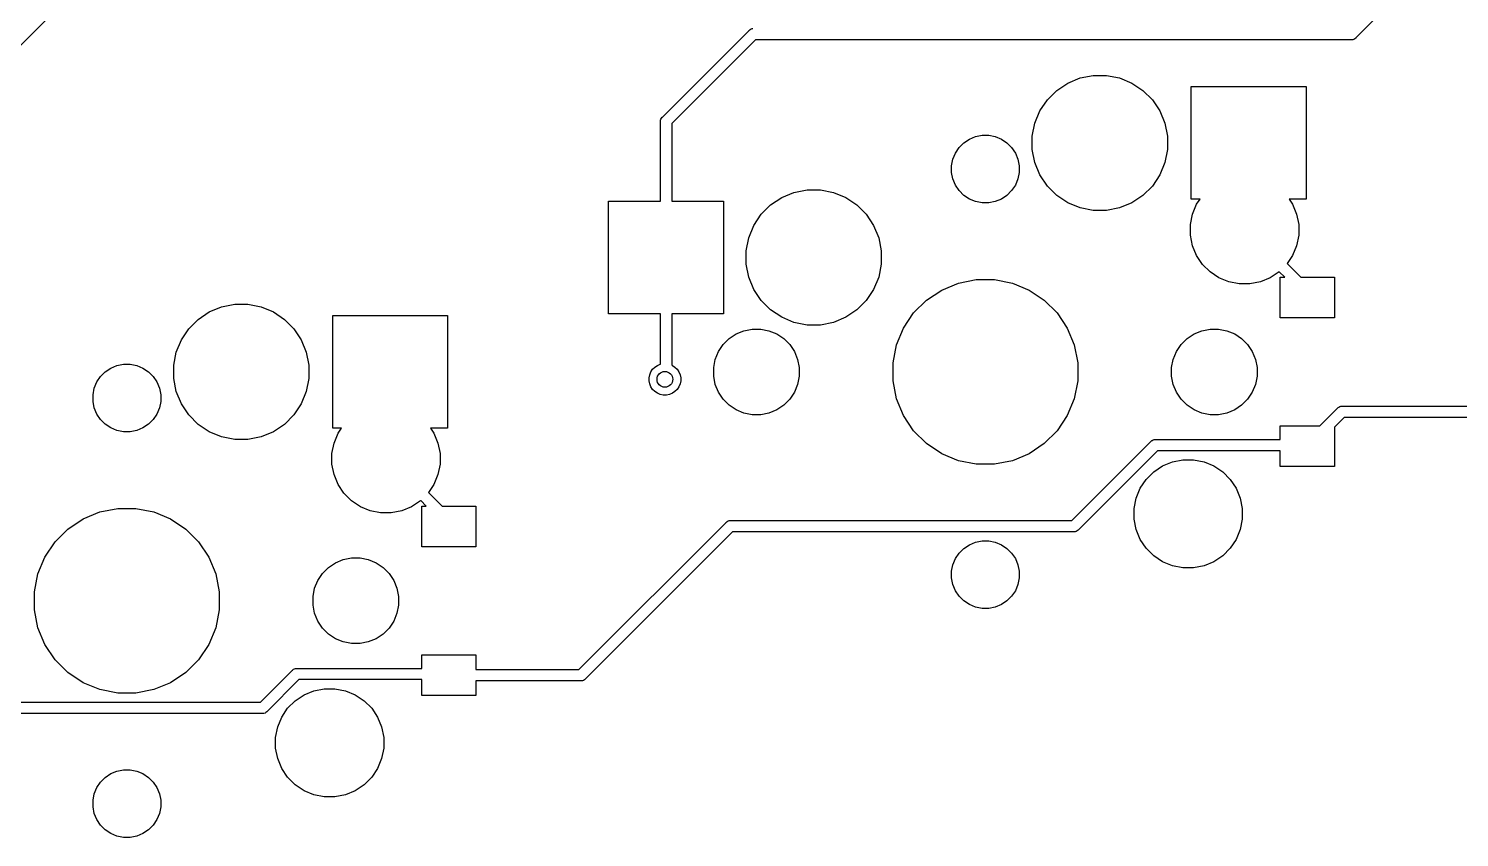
# Model space of a CAD drawing. Extents: x 70 to 347, y -163 to -55.
# Drawn here: x 235.12 to 266.86, y -95.5 to -77.55 of the extents above; entities that cross this region are included whole.
import ezdxf

# ---------------------------------------------------------------- set-up
doc = ezdxf.new("R2010")
doc.units = 0
doc.layers.add('BLACK', color=7, linetype='CONTINUOUS')

msp = doc.modelspace()

# ---------------------------------------------------------------- linework, layer by layer
at = {"layer": 'BLACK', "linetype": 'CONTINUOUS'}
for p, q in [((269.664, -72.6587), (264.566, -77.7573)), ((235.512, -77.3482), (230.337, -82.524)), ((249.178, -79.5125), (251.101, -77.5891)), ((251.101, -77.5891), (251.105, -77.5844)), ((251.105, -77.5844), (251.11, -77.5805)), ((251.11, -77.5805), (251.124, -77.5688)), ((251.11, -77.5805), (251.11, -77.5805)), ((251.124, -77.5688), (251.146, -77.5572)), ((251.124, -77.5688), (251.124, -77.5688)), ((251.124, -77.5688), (251.124, -77.5688)), ((251.146, -77.5572), (251.169, -77.55)), ((251.169, -77.55), (251.187, -77.5482)), ((264.543, -77.7776), (264.521, -77.7892)), ((264.562, -77.762), (264.543, -77.7776)), ((264.566, -77.7573), (264.562, -77.762)), ((251.245, -77.7982), (249.387, -79.657)), ((264.467, -77.7982), (251.245, -77.7982)), ((264.473, -77.7988), (264.467, -77.7982)), ((264.479, -77.7982), (264.473, -77.7988)), ((264.498, -77.7964), (264.479, -77.7982)), ((264.479, -77.7982), (264.479, -77.7982)), ((264.521, -77.7892), (264.498, -77.7964)), ((258.176, -78.7569), (258.449, -78.6438)), ((258.449, -78.6438), (258.739, -78.5862)), ((258.739, -78.5862), (259.034, -78.5862)), ((259.034, -78.5862), (259.324, -78.6438)), ((259.324, -78.6438), (259.597, -78.7569)), ((257.721, -79.13), (257.93, -78.9211)), ((257.93, -78.9211), (258.176, -78.7569)), ((259.597, -78.7569), (259.843, -78.9211)), ((259.843, -78.9211), (260.052, -79.13)), ((260.914, -81.3362), (260.914, -78.8362)), ((260.914, -78.8362), (263.464, -78.8362)), ((263.464, -78.8362), (263.464, -81.3362)), ((257.557, -79.3757), (257.721, -79.13)), ((260.052, -79.13), (260.216, -79.3757)), ((249.136, -79.6052), (249.137, -79.5991)), ((249.137, -79.6113), (249.136, -79.6052)), ((249.137, -79.5991), (249.138, -79.5807)), ((249.137, -79.5991), (249.137, -79.5991)), ((249.137, -81.3762), (249.137, -79.6113)), ((249.138, -79.5807), (249.146, -79.5571)), ((249.146, -79.5571), (249.157, -79.5354)), ((249.157, -79.5354), (249.173, -79.5164)), ((249.173, -79.5164), (249.178, -79.5125)), ((249.387, -79.657), (249.387, -81.3762)), ((257.387, -79.9385), (257.444, -79.6487)), ((257.444, -79.6487), (257.557, -79.3757)), ((260.216, -79.3757), (260.329, -79.6487)), ((260.329, -79.6487), (260.387, -79.9385)), ((255.991, -80.0016), (256.128, -79.945)), ((256.128, -79.945), (256.273, -79.9162)), ((256.273, -79.9162), (256.42, -79.9162)), ((256.42, -79.9162), (256.565, -79.945)), ((256.565, -79.945), (256.702, -80.0016)), ((257.387, -80.2339), (257.387, -79.9385)), ((260.387, -79.9385), (260.387, -80.2339)), ((255.625, -80.4474), (255.682, -80.3109)), ((255.682, -80.3109), (255.764, -80.1881)), ((255.764, -80.1881), (255.868, -80.0836)), ((255.868, -80.0836), (255.991, -80.0016)), ((256.702, -80.0016), (256.825, -80.0836)), ((256.825, -80.0836), (256.929, -80.1881)), ((256.929, -80.1881), (257.011, -80.3109)), ((257.011, -80.3109), (257.068, -80.4474)), ((257.444, -80.5237), (257.387, -80.2339)), ((260.387, -80.2339), (260.329, -80.5237)), ((255.597, -80.5923), (255.625, -80.4474)), ((255.597, -80.7401), (255.597, -80.5923)), ((257.068, -80.4474), (257.097, -80.5923)), ((257.097, -80.5923), (257.097, -80.7401)), ((257.557, -80.7967), (257.444, -80.5237)), ((260.329, -80.5237), (260.216, -80.7967)), ((255.625, -80.885), (255.597, -80.7401)), ((255.682, -81.0215), (255.625, -80.885)), ((257.068, -80.885), (257.011, -81.0215)), ((257.097, -80.7401), (257.068, -80.885)), ((257.721, -81.0424), (257.557, -80.7967)), ((260.216, -80.7967), (260.052, -81.0424)), ((251.826, -81.2969), (252.099, -81.1838)), ((252.099, -81.1838), (252.389, -81.1262)), ((252.389, -81.1262), (252.684, -81.1262)), ((252.684, -81.1262), (252.974, -81.1838)), ((252.974, -81.1838), (253.247, -81.2969)), ((255.764, -81.1443), (255.682, -81.0215)), ((255.868, -81.2488), (255.764, -81.1443)), ((255.991, -81.3308), (255.868, -81.2488)), ((256.825, -81.2488), (256.702, -81.3308)), ((256.929, -81.1443), (256.825, -81.2488)), ((257.011, -81.0215), (256.929, -81.1443)), ((257.93, -81.2513), (257.721, -81.0424)), ((258.176, -81.4155), (257.93, -81.2513)), ((259.843, -81.2513), (259.597, -81.4155)), ((260.052, -81.0424), (259.843, -81.2513)), ((247.987, -83.8762), (247.987, -81.3762)), ((247.987, -81.3762), (249.137, -81.3762)), ((249.387, -81.3762), (250.537, -81.3762)), ((250.537, -81.3762), (250.537, -83.8762)), ((251.371, -81.67), (251.58, -81.4611)), ((251.58, -81.4611), (251.826, -81.2969)), ((253.247, -81.2969), (253.493, -81.4611)), ((253.493, -81.4611), (253.702, -81.67)), ((256.128, -81.3874), (255.991, -81.3308)), ((256.273, -81.4162), (256.128, -81.3874)), ((256.42, -81.4162), (256.273, -81.4162)), ((256.565, -81.3874), (256.42, -81.4162)), ((256.702, -81.3308), (256.565, -81.3874)), ((258.449, -81.5286), (258.176, -81.4155)), ((258.739, -81.5862), (258.449, -81.5286)), ((259.034, -81.5862), (258.739, -81.5862)), ((259.324, -81.5286), (259.034, -81.5862)), ((259.597, -81.4155), (259.324, -81.5286)), ((261.108, -81.3362), (260.914, -81.3362)), ((260.943, -81.6662), (261.033, -81.4478)), ((261.033, -81.4478), (261.108, -81.3362)), ((263.464, -81.3362), (263.085, -81.3362)), ((263.085, -81.3362), (263.16, -81.4478)), ((263.16, -81.4478), (263.25, -81.6662)), ((251.207, -81.9157), (251.371, -81.67)), ((253.702, -81.67), (253.866, -81.9157)), ((260.897, -81.898), (260.943, -81.6662)), ((260.897, -82.1344), (260.897, -81.898)), ((263.25, -81.6662), (263.297, -81.898)), ((263.297, -81.898), (263.297, -82.1344)), ((251.037, -82.4785), (251.094, -82.1887)), ((251.094, -82.1887), (251.207, -81.9157)), ((253.866, -81.9157), (253.979, -82.1887)), ((253.979, -82.1887), (254.037, -82.4785)), ((260.943, -82.3662), (260.897, -82.1344)), ((263.297, -82.1344), (263.25, -82.3662)), ((251.037, -82.7739), (251.037, -82.4785)), ((254.037, -82.4785), (254.037, -82.7739)), ((261.033, -82.5846), (260.943, -82.3662)), ((263.25, -82.3662), (263.16, -82.5846)), ((251.094, -83.0637), (251.037, -82.7739)), ((254.037, -82.7739), (253.979, -83.0637)), ((261.164, -82.7812), (261.033, -82.5846)), ((261.332, -82.9483), (261.164, -82.7812)), ((263.16, -82.5846), (263.04, -82.7641)), ((263.04, -82.7641), (263.342, -83.0662)), ((251.207, -83.3367), (251.094, -83.0637)), ((253.979, -83.0637), (253.866, -83.3367)), ((255.749, -83.195), (256.145, -83.1162)), ((256.145, -83.1162), (256.549, -83.1162)), ((256.549, -83.1162), (256.945, -83.195)), ((261.528, -83.0796), (261.332, -82.9483)), ((261.747, -83.1701), (261.528, -83.0796)), ((261.978, -83.2162), (261.747, -83.1701)), ((262.447, -83.1701), (262.215, -83.2162)), ((262.665, -83.0796), (262.447, -83.1701)), ((262.862, -82.9483), (262.665, -83.0796)), ((262.866, -82.9437), (262.862, -82.9483)), ((262.989, -83.0662), (262.866, -82.9437)), ((262.89, -83.9662), (262.89, -83.0662)), ((262.89, -83.0662), (262.989, -83.0662)), ((263.342, -83.0662), (264.09, -83.0662)), ((264.09, -83.0662), (264.09, -83.9662)), ((251.371, -83.5824), (251.207, -83.3367)), ((253.866, -83.3367), (253.702, -83.5824)), ((255.04, -83.5739), (255.376, -83.3495)), ((255.376, -83.3495), (255.749, -83.195)), ((256.945, -83.195), (257.318, -83.3495)), ((257.318, -83.3495), (257.653, -83.5739)), ((262.215, -83.2162), (261.978, -83.2162)), ((239.126, -83.8369), (239.399, -83.7238)), ((239.399, -83.7238), (239.689, -83.6662)), ((239.689, -83.6662), (239.984, -83.6662)), ((239.984, -83.6662), (240.274, -83.7238)), ((240.274, -83.7238), (240.547, -83.8369)), ((251.58, -83.7913), (251.371, -83.5824)), ((251.826, -83.9555), (251.58, -83.7913)), ((253.493, -83.7913), (253.247, -83.9555)), ((253.702, -83.5824), (253.493, -83.7913)), ((254.754, -83.8594), (255.04, -83.5739)), ((257.653, -83.5739), (257.939, -83.8594)), ((238.671, -84.21), (238.88, -84.0011)), ((238.88, -84.0011), (239.126, -83.8369)), ((240.547, -83.8369), (240.793, -84.0011)), ((240.793, -84.0011), (241.002, -84.21)), ((241.864, -86.4162), (241.864, -83.9162)), ((241.864, -83.9162), (244.414, -83.9162)), ((244.414, -83.9162), (244.414, -86.4162)), ((249.137, -83.8762), (247.987, -83.8762)), ((249.137, -84.9939), (249.137, -83.8762)), ((250.537, -83.8762), (249.387, -83.8762)), ((249.387, -83.8762), (249.387, -85.0154)), ((252.099, -84.0686), (251.826, -83.9555)), ((252.389, -84.1262), (252.099, -84.0686)), ((252.684, -84.1262), (252.389, -84.1262)), ((252.974, -84.0686), (252.684, -84.1262)), ((253.247, -83.9555), (252.974, -84.0686)), ((254.53, -84.1952), (254.754, -83.8594)), ((257.939, -83.8594), (258.163, -84.1952)), ((264.09, -83.9662), (262.89, -83.9662)), ((238.507, -84.4557), (238.671, -84.21)), ((241.002, -84.21), (241.166, -84.4557)), ((250.529, -84.5606), (250.661, -84.4283)), ((250.661, -84.4283), (250.817, -84.3243)), ((250.817, -84.3243), (250.989, -84.2527)), ((250.989, -84.2527), (251.173, -84.2162)), ((251.173, -84.2162), (251.36, -84.2162)), ((251.36, -84.2162), (251.544, -84.2527)), ((251.544, -84.2527), (251.717, -84.3243)), ((251.717, -84.3243), (251.872, -84.4283)), ((251.872, -84.4283), (252.005, -84.5606)), ((254.375, -84.5682), (254.53, -84.1952)), ((258.163, -84.1952), (258.318, -84.5682)), ((260.689, -84.5606), (260.821, -84.4283)), ((260.821, -84.4283), (260.977, -84.3243)), ((260.977, -84.3243), (261.149, -84.2527)), ((261.149, -84.2527), (261.333, -84.2162)), ((261.333, -84.2162), (261.52, -84.2162)), ((261.52, -84.2162), (261.704, -84.2527)), ((261.704, -84.2527), (261.877, -84.3243)), ((261.877, -84.3243), (262.032, -84.4283)), ((262.032, -84.4283), (262.165, -84.5606)), ((238.337, -85.0185), (238.394, -84.7287)), ((238.394, -84.7287), (238.507, -84.4557)), ((241.166, -84.4557), (241.279, -84.7287)), ((241.279, -84.7287), (241.337, -85.0185)), ((250.353, -84.8891), (250.425, -84.7162)), ((250.425, -84.7162), (250.529, -84.5606)), ((252.005, -84.5606), (252.108, -84.7162)), ((252.108, -84.7162), (252.18, -84.8891)), ((254.297, -84.9643), (254.375, -84.5682)), ((258.318, -84.5682), (258.397, -84.9643)), ((260.513, -84.8891), (260.585, -84.7162)), ((260.585, -84.7162), (260.689, -84.5606)), ((262.165, -84.5606), (262.268, -84.7162)), ((262.268, -84.7162), (262.34, -84.8891)), ((236.941, -85.0816), (237.078, -85.025)), ((237.078, -85.025), (237.223, -84.9962)), ((237.223, -84.9962), (237.37, -84.9962)), ((237.37, -84.9962), (237.515, -85.025)), ((237.515, -85.025), (237.652, -85.0816)), ((238.337, -85.3139), (238.337, -85.0185)), ((241.337, -85.0185), (241.337, -85.3139)), ((248.963, -85.1082), (249.011, -85.0594)), ((249.011, -85.0594), (249.069, -85.0211)), ((249.069, -85.0211), (249.133, -84.9948)), ((249.133, -84.9948), (249.137, -84.9939)), ((249.387, -85.0154), (249.4, -85.0211)), ((249.4, -85.0211), (249.458, -85.0594)), ((249.458, -85.0594), (249.506, -85.1082)), ((250.317, -85.0726), (250.353, -84.8891)), ((250.317, -85.2598), (250.317, -85.0726)), ((252.18, -84.8891), (252.217, -85.0726)), ((252.217, -85.0726), (252.217, -85.2598)), ((254.297, -85.3681), (254.297, -84.9643)), ((258.397, -84.9643), (258.397, -85.3681)), ((260.477, -85.0726), (260.513, -84.8891)), ((260.477, -85.2598), (260.477, -85.0726)), ((262.34, -84.8891), (262.377, -85.0726)), ((262.377, -85.0726), (262.377, -85.2598)), ((236.575, -85.5274), (236.632, -85.3909)), ((236.632, -85.3909), (236.714, -85.2681)), ((236.714, -85.2681), (236.818, -85.1636)), ((236.818, -85.1636), (236.941, -85.0816)), ((237.652, -85.0816), (237.775, -85.1636)), ((237.775, -85.1636), (237.879, -85.2681)), ((237.879, -85.2681), (237.961, -85.3909)), ((237.961, -85.3909), (238.018, -85.5274)), ((238.394, -85.6037), (238.337, -85.3139)), ((241.337, -85.3139), (241.279, -85.6037)), ((248.885, -85.2968), (248.898, -85.2292)), ((248.885, -85.3658), (248.885, -85.2968)), ((248.898, -85.4334), (248.885, -85.3658)), ((248.898, -85.2292), (248.924, -85.1655)), ((248.924, -85.1655), (248.963, -85.1082)), ((249.506, -85.1082), (249.545, -85.1655)), ((249.545, -85.1655), (249.571, -85.2292)), ((249.571, -85.2292), (249.585, -85.2968)), ((249.585, -85.3658), (249.571, -85.4334)), ((249.585, -85.2968), (249.585, -85.3658)), ((250.353, -85.4433), (250.317, -85.2598)), ((252.217, -85.2598), (252.18, -85.4433)), ((254.375, -85.7642), (254.297, -85.3681)), ((258.397, -85.3681), (258.318, -85.7642)), ((260.513, -85.4433), (260.477, -85.2598)), ((262.377, -85.2598), (262.34, -85.4433)), ((236.547, -85.6723), (236.575, -85.5274)), ((236.547, -85.8201), (236.547, -85.6723)), ((238.018, -85.5274), (238.047, -85.6723)), ((238.047, -85.6723), (238.047, -85.8201)), ((238.507, -85.8767), (238.394, -85.6037)), ((241.279, -85.6037), (241.166, -85.8767)), ((248.924, -85.4971), (248.898, -85.4334)), ((248.963, -85.5544), (248.924, -85.4971)), ((249.011, -85.6032), (248.963, -85.5544)), ((249.069, -85.6415), (249.011, -85.6032)), ((249.133, -85.6679), (249.069, -85.6415)), ((249.2, -85.6813), (249.133, -85.6679)), ((249.269, -85.6813), (249.2, -85.6813)), ((249.337, -85.6679), (249.269, -85.6813)), ((249.4, -85.6415), (249.337, -85.6679)), ((249.458, -85.6032), (249.4, -85.6415)), ((249.506, -85.5544), (249.458, -85.6032)), ((249.545, -85.4971), (249.506, -85.5544)), ((249.571, -85.4334), (249.545, -85.4971)), ((250.425, -85.6162), (250.353, -85.4433)), ((250.529, -85.7718), (250.425, -85.6162)), ((252.108, -85.6162), (252.005, -85.7718)), ((252.18, -85.4433), (252.108, -85.6162)), ((260.585, -85.6162), (260.513, -85.4433)), ((260.689, -85.7718), (260.585, -85.6162)), ((262.268, -85.6162), (262.165, -85.7718)), ((262.34, -85.4433), (262.268, -85.6162)), ((236.575, -85.965), (236.547, -85.8201)), ((236.632, -86.1015), (236.575, -85.965)), ((238.018, -85.965), (237.961, -86.1015)), ((238.047, -85.8201), (238.018, -85.965)), ((238.671, -86.1224), (238.507, -85.8767)), ((241.166, -85.8767), (241.002, -86.1224)), ((250.661, -85.9041), (250.529, -85.7718)), ((250.817, -86.0081), (250.661, -85.9041)), ((250.989, -86.0797), (250.817, -86.0081)), ((251.717, -86.0081), (251.544, -86.0797)), ((251.872, -85.9041), (251.717, -86.0081)), ((252.005, -85.7718), (251.872, -85.9041)), ((254.53, -86.1372), (254.375, -85.7642)), ((258.318, -85.7642), (258.163, -86.1372)), ((260.821, -85.9041), (260.689, -85.7718)), ((260.977, -86.0081), (260.821, -85.9041)), ((261.149, -86.0797), (260.977, -86.0081)), ((261.877, -86.0081), (261.704, -86.0797)), ((262.032, -85.9041), (261.877, -86.0081)), ((262.165, -85.7718), (262.032, -85.9041)), ((263.764, -86.3662), (264.163, -85.9672)), ((264.163, -85.9672), (264.167, -85.9624)), ((264.167, -85.9624), (264.171, -85.9585)), ((264.171, -85.9585), (264.186, -85.9468)), ((264.186, -85.9468), (264.207, -85.9352)), ((264.207, -85.9352), (264.231, -85.928)), ((264.231, -85.928), (264.249, -85.9262)), ((264.249, -85.9262), (264.255, -85.9256)), ((264.249, -85.9262), (264.249, -85.9262)), ((264.255, -85.9256), (264.261, -85.9262)), ((264.261, -85.9262), (277.313, -85.9262)), ((236.714, -86.2243), (236.632, -86.1015)), ((236.818, -86.3288), (236.714, -86.2243)), ((236.941, -86.4108), (236.818, -86.3288)), ((237.775, -86.3288), (237.652, -86.4108)), ((237.879, -86.2243), (237.775, -86.3288)), ((237.961, -86.1015), (237.879, -86.2243)), ((238.88, -86.3313), (238.671, -86.1224)), ((239.126, -86.4955), (238.88, -86.3313)), ((240.793, -86.3313), (240.547, -86.4955)), ((241.002, -86.1224), (240.793, -86.3313)), ((251.173, -86.1162), (250.989, -86.0797)), ((251.36, -86.1162), (251.173, -86.1162)), ((251.544, -86.0797), (251.36, -86.1162)), ((254.754, -86.473), (254.53, -86.1372)), ((258.163, -86.1372), (257.939, -86.473)), ((261.333, -86.1162), (261.149, -86.0797)), ((261.52, -86.1162), (261.333, -86.1162)), ((261.704, -86.0797), (261.52, -86.1162)), ((264.307, -86.1762), (264.09, -86.393)), ((277.358, -86.1762), (264.307, -86.1762)), ((237.078, -86.4674), (236.941, -86.4108)), ((237.223, -86.4962), (237.078, -86.4674)), ((237.37, -86.4962), (237.223, -86.4962)), ((237.515, -86.4674), (237.37, -86.4962)), ((237.652, -86.4108), (237.515, -86.4674)), ((239.399, -86.6086), (239.126, -86.4955)), ((239.689, -86.6662), (239.399, -86.6086)), ((239.984, -86.6662), (239.689, -86.6662)), ((240.274, -86.6086), (239.984, -86.6662)), ((240.547, -86.4955), (240.274, -86.6086)), ((242.058, -86.4162), (241.864, -86.4162)), ((241.893, -86.7462), (241.983, -86.5278)), ((241.983, -86.5278), (242.058, -86.4162)), ((244.414, -86.4162), (244.035, -86.4162)), ((244.035, -86.4162), (244.11, -86.5278)), ((244.11, -86.5278), (244.2, -86.7462)), ((255.04, -86.7585), (254.754, -86.473)), ((257.939, -86.473), (257.653, -86.7585)), ((260.09, -86.668), (260.108, -86.6662)), ((260.108, -86.6662), (260.115, -86.6656)), ((260.108, -86.6662), (260.108, -86.6662)), ((260.115, -86.6656), (260.121, -86.6662)), ((260.121, -86.6662), (262.89, -86.6662)), ((262.89, -86.6662), (262.89, -86.3662)), ((262.89, -86.3662), (263.764, -86.3662)), ((264.09, -86.393), (264.09, -87.2662)), ((241.847, -86.978), (241.893, -86.7462)), ((241.847, -87.2144), (241.847, -86.978)), ((244.2, -86.7462), (244.247, -86.978)), ((244.247, -86.978), (244.247, -87.2144)), ((255.376, -86.9829), (255.04, -86.7585)), ((255.749, -87.1374), (255.376, -86.9829)), ((257.318, -86.9829), (256.945, -87.1374)), ((257.653, -86.7585), (257.318, -86.9829)), ((258.263, -88.4662), (260.022, -86.7071)), ((260.166, -86.9162), (258.407, -88.6752)), ((260.022, -86.7071), (260.026, -86.7024)), ((260.026, -86.7024), (260.031, -86.6985)), ((260.031, -86.6985), (260.042, -86.6888)), ((260.031, -86.6985), (260.031, -86.6985)), ((260.042, -86.6888), (260.045, -86.6868)), ((260.045, -86.6868), (260.067, -86.6752)), ((260.067, -86.6752), (260.09, -86.668)), ((262.89, -86.9162), (260.166, -86.9162)), ((262.89, -87.2662), (262.89, -86.9162)), ((241.893, -87.4462), (241.847, -87.2144)), ((244.247, -87.2144), (244.2, -87.4462)), ((256.145, -87.2162), (255.749, -87.1374)), ((256.549, -87.2162), (256.145, -87.2162)), ((256.945, -87.1374), (256.549, -87.2162)), ((260.082, -87.3841), (260.278, -87.2528)), ((260.278, -87.2528), (260.497, -87.1623)), ((260.497, -87.1623), (260.728, -87.1162)), ((260.728, -87.1162), (260.965, -87.1162)), ((260.965, -87.1162), (261.197, -87.1623)), ((261.197, -87.1623), (261.415, -87.2528)), ((261.415, -87.2528), (261.612, -87.3841)), ((264.09, -87.2662), (262.89, -87.2662)), ((241.983, -87.6646), (241.893, -87.4462)), ((244.2, -87.4462), (244.11, -87.6646)), ((259.783, -87.7478), (259.914, -87.5512)), ((259.914, -87.5512), (260.082, -87.3841)), ((261.612, -87.3841), (261.779, -87.5512)), ((261.779, -87.5512), (261.91, -87.7478)), ((242.114, -87.8612), (241.983, -87.6646)), ((242.282, -88.0283), (242.114, -87.8612)), ((244.11, -87.6646), (243.99, -87.8441)), ((243.99, -87.8441), (244.292, -88.1462)), ((259.693, -87.9662), (259.783, -87.7478)), ((261.91, -87.7478), (262, -87.9662)), ((236.699, -88.275), (237.095, -88.1962)), ((237.095, -88.1962), (237.499, -88.1962)), ((237.499, -88.1962), (237.895, -88.275)), ((242.478, -88.1596), (242.282, -88.0283)), ((242.697, -88.2501), (242.478, -88.1596)), ((242.928, -88.2962), (242.697, -88.2501)), ((243.397, -88.2501), (243.165, -88.2962)), ((243.615, -88.1596), (243.397, -88.2501)), ((243.812, -88.0283), (243.615, -88.1596)), ((243.816, -88.0237), (243.812, -88.0283)), ((243.939, -88.1462), (243.816, -88.0237)), ((243.84, -89.0462), (243.84, -88.1462)), ((243.84, -88.1462), (243.939, -88.1462)), ((244.292, -88.1462), (245.04, -88.1462)), ((245.04, -88.1462), (245.04, -89.0462)), ((259.647, -88.198), (259.693, -87.9662)), ((259.647, -88.4344), (259.647, -88.198)), ((262, -87.9662), (262.047, -88.198)), ((262.047, -88.198), (262.047, -88.4344)), ((235.99, -88.6539), (236.326, -88.4295)), ((236.326, -88.4295), (236.699, -88.275)), ((237.895, -88.275), (238.268, -88.4295)), ((238.268, -88.4295), (238.603, -88.6539)), ((243.165, -88.2962), (242.928, -88.2962)), ((247.327, -91.7712), (250.591, -88.5071)), ((250.591, -88.5071), (250.595, -88.5024)), ((250.595, -88.5024), (250.6, -88.4985)), ((250.6, -88.4985), (250.612, -88.4881)), ((250.6, -88.4985), (250.6, -88.4985)), ((250.612, -88.4881), (250.614, -88.4868)), ((250.614, -88.4868), (250.636, -88.4752)), ((250.636, -88.4752), (250.659, -88.468)), ((250.659, -88.468), (250.678, -88.4662)), ((250.678, -88.4662), (250.684, -88.4656)), ((250.678, -88.4662), (250.678, -88.4662)), ((250.684, -88.4656), (250.69, -88.4662)), ((250.69, -88.4662), (258.263, -88.4662)), ((259.693, -88.6662), (259.647, -88.4344)), ((262.047, -88.4344), (262, -88.6662)), ((235.704, -88.9394), (235.99, -88.6539)), ((238.603, -88.6539), (238.889, -88.9394)), ((250.736, -88.7162), (247.472, -91.9802)), ((258.308, -88.7162), (250.736, -88.7162)), ((258.315, -88.7168), (258.308, -88.7162)), ((258.321, -88.7162), (258.315, -88.7168)), ((258.339, -88.7144), (258.321, -88.7162)), ((258.321, -88.7162), (258.321, -88.7162)), ((258.363, -88.7072), (258.339, -88.7144)), ((258.384, -88.6956), (258.363, -88.7072)), ((258.403, -88.68), (258.384, -88.6956)), ((258.407, -88.6752), (258.403, -88.68)), ((259.783, -88.8846), (259.693, -88.6662)), ((259.914, -89.0812), (259.783, -88.8846)), ((261.91, -88.8846), (261.779, -89.0812)), ((262, -88.6662), (261.91, -88.8846)), ((235.48, -89.2752), (235.704, -88.9394)), ((238.889, -88.9394), (239.113, -89.2752)), ((245.04, -89.0462), (243.84, -89.0462)), ((255.682, -89.3109), (255.764, -89.1881)), ((255.764, -89.1881), (255.868, -89.0836)), ((255.868, -89.0836), (255.991, -89.0016)), ((255.991, -89.0016), (256.128, -88.945)), ((256.128, -88.945), (256.273, -88.9162)), ((256.273, -88.9162), (256.42, -88.9162)), ((256.42, -88.9162), (256.565, -88.945)), ((256.565, -88.945), (256.702, -89.0016)), ((256.702, -89.0016), (256.825, -89.0836)), ((256.825, -89.0836), (256.929, -89.1881)), ((256.929, -89.1881), (257.011, -89.3109)), ((260.082, -89.2483), (259.914, -89.0812)), ((261.779, -89.0812), (261.612, -89.2483)), ((235.325, -89.6482), (235.48, -89.2752)), ((239.113, -89.2752), (239.268, -89.6482)), ((241.639, -89.6406), (241.771, -89.5083)), ((241.771, -89.5083), (241.927, -89.4043)), ((241.927, -89.4043), (242.099, -89.3327)), ((242.099, -89.3327), (242.283, -89.2962)), ((242.283, -89.2962), (242.47, -89.2962)), ((242.47, -89.2962), (242.654, -89.3327)), ((242.654, -89.3327), (242.827, -89.4043)), ((242.827, -89.4043), (242.982, -89.5083)), ((242.982, -89.5083), (243.115, -89.6406)), ((255.597, -89.5923), (255.625, -89.4474)), ((255.625, -89.4474), (255.682, -89.3109)), ((257.011, -89.3109), (257.068, -89.4474)), ((257.068, -89.4474), (257.097, -89.5923)), ((260.278, -89.3796), (260.082, -89.2483)), ((260.497, -89.4701), (260.278, -89.3796)), ((260.728, -89.5162), (260.497, -89.4701)), ((260.965, -89.5162), (260.728, -89.5162)), ((261.197, -89.4701), (260.965, -89.5162)), ((261.415, -89.3796), (261.197, -89.4701)), ((261.612, -89.2483), (261.415, -89.3796)), ((235.247, -90.0443), (235.325, -89.6482)), ((239.268, -89.6482), (239.347, -90.0443)), ((241.463, -89.9691), (241.535, -89.7962)), ((241.535, -89.7962), (241.639, -89.6406)), ((243.115, -89.6406), (243.218, -89.7962)), ((243.218, -89.7962), (243.29, -89.9691)), ((255.597, -89.7401), (255.597, -89.5923)), ((255.625, -89.885), (255.597, -89.7401)), ((257.097, -89.7401), (257.068, -89.885)), ((257.097, -89.5923), (257.097, -89.7401)), ((235.247, -90.4481), (235.247, -90.0443)), ((239.347, -90.0443), (239.347, -90.4481)), ((241.427, -90.1526), (241.463, -89.9691)), ((241.427, -90.3398), (241.427, -90.1526)), ((243.29, -89.9691), (243.327, -90.1526)), ((243.327, -90.1526), (243.327, -90.3398)), ((255.682, -90.0215), (255.625, -89.885)), ((255.764, -90.1443), (255.682, -90.0215)), ((255.868, -90.2488), (255.764, -90.1443)), ((256.929, -90.1443), (256.825, -90.2488)), ((257.011, -90.0215), (256.929, -90.1443)), ((257.068, -89.885), (257.011, -90.0215)), ((235.325, -90.8442), (235.247, -90.4481)), ((239.347, -90.4481), (239.268, -90.8442)), ((241.463, -90.5233), (241.427, -90.3398)), ((243.327, -90.3398), (243.29, -90.5233)), ((255.991, -90.3308), (255.868, -90.2488)), ((256.128, -90.3874), (255.991, -90.3308)), ((256.273, -90.4162), (256.128, -90.3874)), ((256.42, -90.4162), (256.273, -90.4162)), ((256.565, -90.3874), (256.42, -90.4162)), ((256.702, -90.3308), (256.565, -90.3874)), ((256.825, -90.2488), (256.702, -90.3308)), ((241.535, -90.6962), (241.463, -90.5233)), ((241.639, -90.8518), (241.535, -90.6962)), ((243.218, -90.6962), (243.115, -90.8518)), ((243.29, -90.5233), (243.218, -90.6962)), ((235.48, -91.2172), (235.325, -90.8442)), ((239.268, -90.8442), (239.113, -91.2172)), ((241.771, -90.9841), (241.639, -90.8518)), ((241.927, -91.0881), (241.771, -90.9841)), ((242.099, -91.1597), (241.927, -91.0881)), ((242.827, -91.0881), (242.654, -91.1597)), ((242.982, -90.9841), (242.827, -91.0881)), ((243.115, -90.8518), (242.982, -90.9841)), ((235.704, -91.553), (235.48, -91.2172)), ((239.113, -91.2172), (238.889, -91.553)), ((242.283, -91.1962), (242.099, -91.1597)), ((242.47, -91.1962), (242.283, -91.1962)), ((242.654, -91.1597), (242.47, -91.1962)), ((235.99, -91.8385), (235.704, -91.553)), ((238.889, -91.553), (238.603, -91.8385)), ((241.058, -91.7462), (241.065, -91.7456)), ((241.065, -91.7456), (241.071, -91.7462)), ((243.84, -91.7462), (243.84, -91.4462)), ((243.84, -91.4462), (245.04, -91.4462)), ((245.04, -91.4462), (245.04, -91.7712)), ((236.326, -92.0629), (235.99, -91.8385)), ((236.699, -92.2174), (236.326, -92.0629)), ((238.268, -92.0629), (237.895, -92.2174)), ((238.603, -91.8385), (238.268, -92.0629)), ((240.263, -92.4962), (240.972, -91.7872)), ((241.116, -91.9962), (240.407, -92.7053)), ((240.972, -91.7872), (240.976, -91.7824)), ((240.976, -91.7824), (240.983, -91.7768)), ((240.983, -91.7768), (240.995, -91.7668)), ((240.995, -91.7668), (241.017, -91.7552)), ((241.017, -91.7552), (241.04, -91.748)), ((241.017, -91.7552), (241.017, -91.7552)), ((241.04, -91.748), (241.058, -91.7462)), ((241.058, -91.7462), (241.058, -91.7462)), ((241.071, -91.7462), (243.84, -91.7462)), ((243.84, -91.9962), (241.116, -91.9962)), ((243.84, -92.3462), (243.84, -91.9962)), ((245.04, -91.7712), (247.327, -91.7712)), ((247.373, -92.0212), (245.04, -92.0212)), ((245.04, -92.0212), (245.04, -92.3462)), ((247.379, -92.0218), (247.373, -92.0212)), ((247.385, -92.0212), (247.379, -92.0218)), ((247.403, -92.0194), (247.385, -92.0212)), ((247.385, -92.0212), (247.385, -92.0212)), ((247.427, -92.0122), (247.403, -92.0194)), ((247.449, -92.0006), (247.427, -92.0122)), ((247.468, -91.985), (247.449, -92.0006)), ((247.472, -91.9802), (247.468, -91.985)), ((237.095, -92.2962), (236.699, -92.2174)), ((237.499, -92.2962), (237.095, -92.2962)), ((237.895, -92.2174), (237.499, -92.2962)), ((241.032, -92.4641), (241.228, -92.3328)), ((241.228, -92.3328), (241.447, -92.2423)), ((241.447, -92.2423), (241.678, -92.1962)), ((241.678, -92.1962), (241.915, -92.1962)), ((241.915, -92.1962), (242.147, -92.2423)), ((242.147, -92.2423), (242.365, -92.3328)), ((242.365, -92.3328), (242.562, -92.4641)), ((245.04, -92.3462), (243.84, -92.3462)), ((229.385, -92.4962), (240.263, -92.4962)), ((240.733, -92.8278), (240.864, -92.6312)), ((240.864, -92.6312), (241.032, -92.4641)), ((242.562, -92.4641), (242.729, -92.6312)), ((242.729, -92.6312), (242.86, -92.8278)), ((240.308, -92.7462), (229.34, -92.7462)), ((240.315, -92.7468), (240.308, -92.7462)), ((240.321, -92.7462), (240.315, -92.7468)), ((240.339, -92.7444), (240.321, -92.7462)), ((240.321, -92.7462), (240.321, -92.7462)), ((240.363, -92.7372), (240.339, -92.7444)), ((240.384, -92.7256), (240.363, -92.7372)), ((240.403, -92.71), (240.384, -92.7256)), ((240.407, -92.7053), (240.403, -92.71)), ((240.643, -93.0462), (240.733, -92.8278)), ((242.86, -92.8278), (242.95, -93.0462)), ((240.597, -93.278), (240.643, -93.0462)), ((240.597, -93.5144), (240.597, -93.278)), ((242.95, -93.0462), (242.997, -93.278)), ((242.997, -93.278), (242.997, -93.5144)), ((240.643, -93.7462), (240.597, -93.5144)), ((242.997, -93.5144), (242.95, -93.7462)), ((240.733, -93.9646), (240.643, -93.7462)), ((240.864, -94.1612), (240.733, -93.9646)), ((242.86, -93.9646), (242.729, -94.1612)), ((242.95, -93.7462), (242.86, -93.9646)), ((236.632, -94.3909), (236.714, -94.2681)), ((236.714, -94.2681), (236.818, -94.1636)), ((236.818, -94.1636), (236.941, -94.0816)), ((236.941, -94.0816), (237.078, -94.025)), ((237.078, -94.025), (237.223, -93.9962)), ((237.223, -93.9962), (237.37, -93.9962)), ((237.37, -93.9962), (237.515, -94.025)), ((237.515, -94.025), (237.652, -94.0816)), ((237.652, -94.0816), (237.775, -94.1636)), ((237.775, -94.1636), (237.879, -94.2681)), ((237.879, -94.2681), (237.961, -94.3909)), ((241.032, -94.3283), (240.864, -94.1612)), ((242.729, -94.1612), (242.562, -94.3283)), ((236.547, -94.6723), (236.575, -94.5274)), ((236.575, -94.5274), (236.632, -94.3909)), ((237.961, -94.3909), (238.018, -94.5274)), ((238.018, -94.5274), (238.047, -94.6723)), ((241.228, -94.4596), (241.032, -94.3283)), ((241.447, -94.5501), (241.228, -94.4596)), ((241.678, -94.5962), (241.447, -94.5501)), ((241.915, -94.5962), (241.678, -94.5962)), ((242.147, -94.5501), (241.915, -94.5962)), ((242.365, -94.4596), (242.147, -94.5501)), ((242.562, -94.3283), (242.365, -94.4596)), ((236.547, -94.8201), (236.547, -94.6723)), ((236.575, -94.965), (236.547, -94.8201)), ((238.047, -94.8201), (238.018, -94.965)), ((238.047, -94.6723), (238.047, -94.8201)), ((236.632, -95.1015), (236.575, -94.965)), ((236.714, -95.2243), (236.632, -95.1015)), ((236.818, -95.3288), (236.714, -95.2243)), ((237.879, -95.2243), (237.775, -95.3288)), ((237.961, -95.1015), (237.879, -95.2243)), ((238.018, -94.965), (237.961, -95.1015)), ((236.941, -95.4108), (236.818, -95.3288)), ((237.078, -95.4674), (236.941, -95.4108)), ((237.223, -95.4962), (237.078, -95.4674)), ((237.37, -95.4962), (237.223, -95.4962)), ((237.515, -95.4674), (237.37, -95.4962)), ((237.652, -95.4108), (237.515, -95.4674)), ((237.775, -95.3288), (237.652, -95.4108))]:
    msp.add_line(p, q, dxfattribs=at)
at = {"layer": 'BLACK'}
msp.add_circle((249.235, -85.3313), 0.175, dxfattribs=at)

doc.saveas('drawing.dxf')
